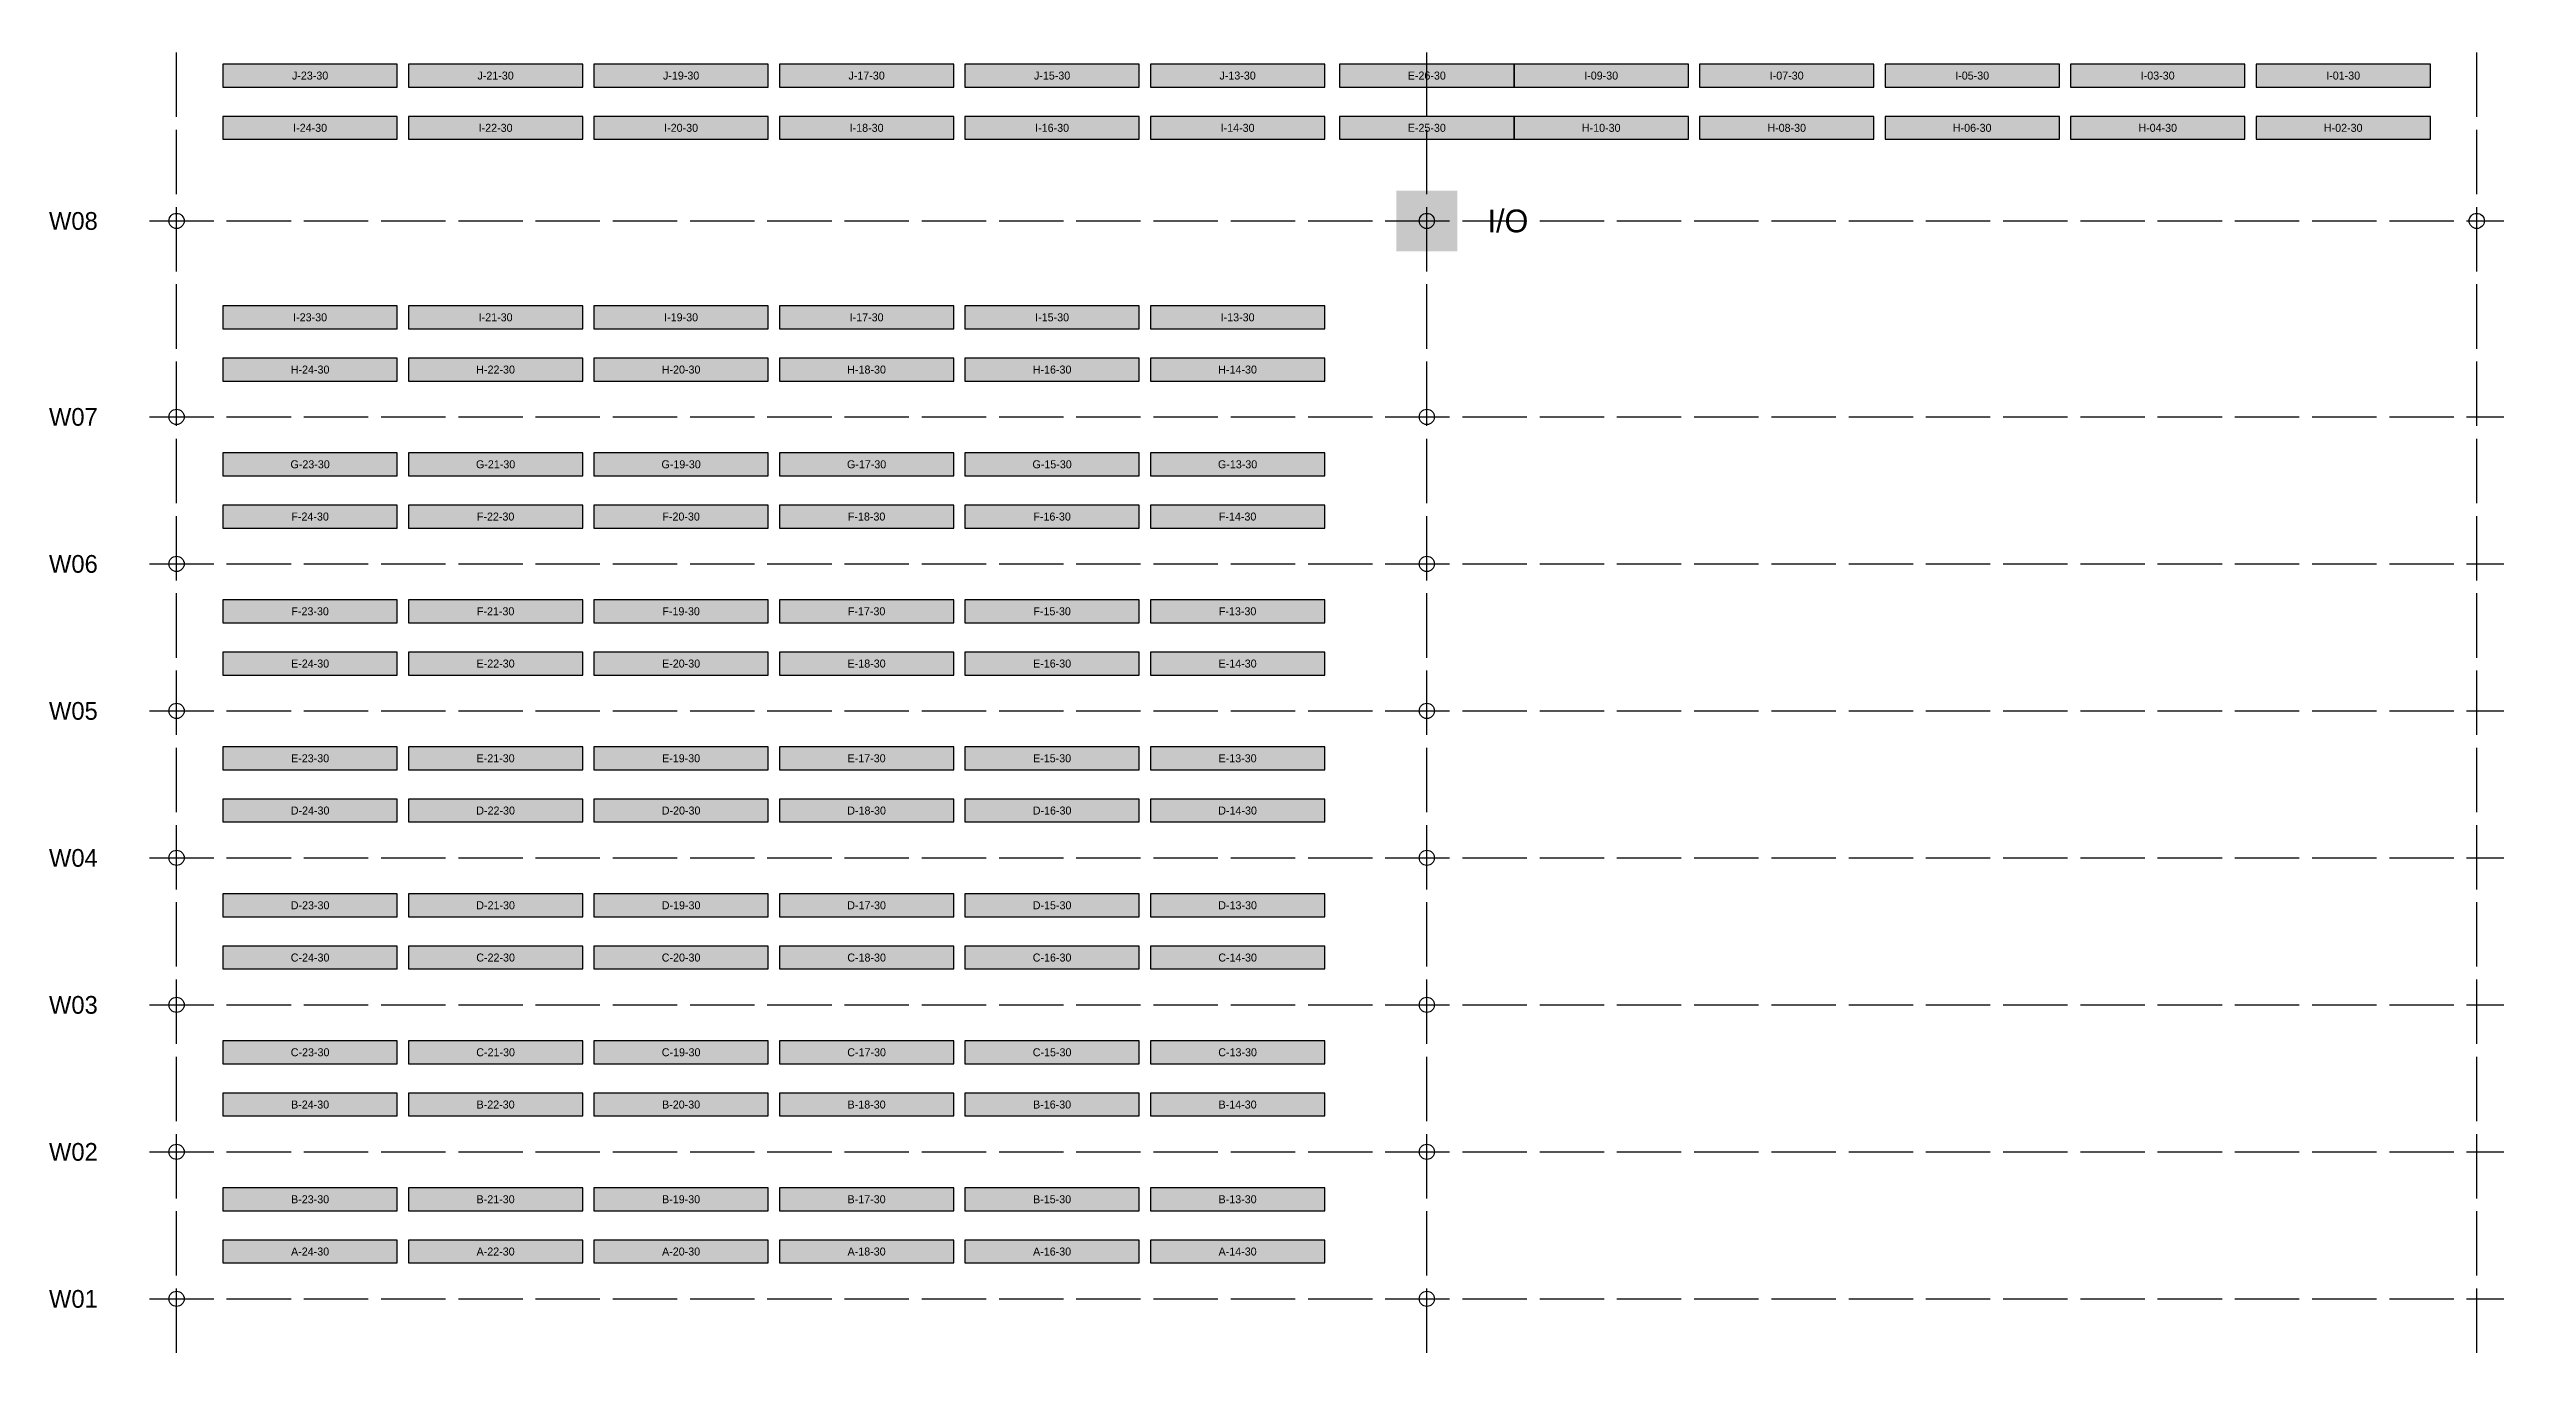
# Model space of a CAD drawing. Header units: metres. Extents: x 0 to 111, y -140 to 53.
# Drawn here: x 62.48 to 110.91, y -66.4 to -40.68 of the extents above; entities that cross this region are included whole.
import ezdxf
from ezdxf.enums import TextEntityAlignment as Align

# ---------------------------------------------------------------- set-up
doc = ezdxf.new("R2010")
doc.units = ezdxf.units.M
doc.linetypes.add('DASHED', pattern=[1.524, 1.27, -0.254])
for name, color, linetype in [('CROSS_AISLES', 4, 'Continuous'), ('IO_DEPOT', 3, 'Continuous'), ('LABELS', 7, 'Continuous'), ('RACK_L3', 7, 'Continuous'), ('STOCK_ONLY', 254, 'Continuous'), ('SUPPORT_POINTS', 8, 'Continuous'), ('WALKWAYS', 8, 'Continuous'), ('ZONE_B', 30, 'Continuous'), ('ZONE_C', 5, 'Continuous'), ('ZONE_N', 8, 'Continuous')]:
    doc.layers.add(name, color=color, linetype=linetype)

msp = doc.modelspace()

# ---------------------------------------------------------------- hatches: boundary and pattern name
at = {"layer": 'IO_DEPOT'}
msp.add_hatch(color=3, dxfattribs=at).paths.add_polyline_path([(89.06, -44.668), (90.26, -44.668), (90.26, -43.468), (89.06, -43.468)])
at = {"layer": 'STOCK_ONLY'}
for points in [[(65.907, -41.426), (69.347, -41.426), (69.347, -40.975), (65.907, -40.975)], [(69.567, -41.426), (73.007, -41.426), (73.007, -40.975), (69.567, -40.975)], [(73.227, -41.426), (76.667, -41.426), (76.667, -40.975), (73.227, -40.975)], [(76.887, -41.426), (80.327, -41.426), (80.327, -40.975), (76.887, -40.975)], [(80.547, -41.426), (83.987, -41.426), (83.987, -40.975), (80.547, -40.975)], [(84.207, -41.426), (87.647, -41.426), (87.647, -40.975), (84.207, -40.975)], [(91.381, -41.426), (94.821, -41.426), (94.821, -40.975), (91.381, -40.975)], [(95.041, -41.426), (98.481, -41.426), (98.481, -40.975), (95.041, -40.975)], [(102.361, -41.426), (105.801, -41.426), (105.801, -40.975), (102.361, -40.975)], [(106.021, -41.426), (109.461, -41.426), (109.461, -40.975), (106.021, -40.975)], [(65.907, -42.457), (69.347, -42.457), (69.347, -42.006), (65.907, -42.006)], [(69.567, -42.457), (73.007, -42.457), (73.007, -42.006), (69.567, -42.006)], [(73.227, -42.457), (76.667, -42.457), (76.667, -42.006), (73.227, -42.006)], [(76.887, -42.457), (80.327, -42.457), (80.327, -42.006), (76.887, -42.006)], [(84.207, -42.457), (87.647, -42.457), (87.647, -42.006), (84.207, -42.006)], [(87.94, -42.457), (91.381, -42.457), (91.381, -42.006), (87.94, -42.006)], [(91.381, -42.457), (94.821, -42.457), (94.821, -42.006), (91.381, -42.006)], [(95.041, -42.457), (98.481, -42.457), (98.481, -42.006), (95.041, -42.006)], [(98.701, -42.457), (102.141, -42.457), (102.141, -42.006), (98.701, -42.006)], [(102.361, -42.457), (105.801, -42.457), (105.801, -42.006), (102.361, -42.006)], [(106.021, -42.457), (109.461, -42.457), (109.461, -42.006), (106.021, -42.006)], [(65.907, -46.194), (69.347, -46.194), (69.347, -45.743), (65.907, -45.743)], [(69.567, -46.194), (73.007, -46.194), (73.007, -45.743), (69.567, -45.743)], [(76.887, -46.194), (80.327, -46.194), (80.327, -45.743), (76.887, -45.743)], [(80.547, -46.194), (83.987, -46.194), (83.987, -45.743), (80.547, -45.743)], [(84.207, -46.194), (87.647, -46.194), (87.647, -45.743), (84.207, -45.743)], [(65.907, -47.226), (69.347, -47.226), (69.347, -46.775), (65.907, -46.775)], [(76.887, -47.226), (80.327, -47.226), (80.327, -46.775), (76.887, -46.775)], [(80.547, -47.226), (83.987, -47.226), (83.987, -46.775), (80.547, -46.775)], [(84.207, -47.226), (87.647, -47.226), (87.647, -46.775), (84.207, -46.775)], [(65.907, -49.094), (69.347, -49.094), (69.347, -48.643), (65.907, -48.643)], [(69.567, -49.094), (73.007, -49.094), (73.007, -48.643), (69.567, -48.643)], [(73.227, -49.094), (76.667, -49.094), (76.667, -48.643), (73.227, -48.643)], [(76.887, -49.094), (80.327, -49.094), (80.327, -48.643), (76.887, -48.643)], [(80.547, -49.094), (83.987, -49.094), (83.987, -48.643), (80.547, -48.643)], [(84.207, -49.094), (87.647, -49.094), (87.647, -48.643), (84.207, -48.643)], [(65.907, -50.126), (69.347, -50.126), (69.347, -49.675), (65.907, -49.675)], [(69.567, -50.126), (73.007, -50.126), (73.007, -49.675), (69.567, -49.675)], [(73.227, -50.126), (76.667, -50.126), (76.667, -49.675), (73.227, -49.675)], [(76.887, -50.126), (80.327, -50.126), (80.327, -49.675), (76.887, -49.675)], [(80.547, -50.126), (83.987, -50.126), (83.987, -49.675), (80.547, -49.675)], [(84.207, -50.126), (87.647, -50.126), (87.647, -49.675), (84.207, -49.675)], [(65.907, -51.994), (69.347, -51.994), (69.347, -51.543), (65.907, -51.543)], [(69.567, -51.994), (73.007, -51.994), (73.007, -51.543), (69.567, -51.543)], [(73.227, -51.994), (76.667, -51.994), (76.667, -51.543), (73.227, -51.543)], [(76.887, -51.994), (80.327, -51.994), (80.327, -51.543), (76.887, -51.543)], [(80.547, -51.994), (83.987, -51.994), (83.987, -51.543), (80.547, -51.543)], [(84.207, -51.994), (87.647, -51.994), (87.647, -51.543), (84.207, -51.543)], [(65.907, -53.026), (69.347, -53.026), (69.347, -52.575), (65.907, -52.575)], [(69.567, -53.026), (73.007, -53.026), (73.007, -52.575), (69.567, -52.575)], [(73.227, -53.026), (76.667, -53.026), (76.667, -52.575), (73.227, -52.575)], [(76.887, -53.026), (80.327, -53.026), (80.327, -52.575), (76.887, -52.575)], [(80.547, -53.026), (83.987, -53.026), (83.987, -52.575), (80.547, -52.575)], [(65.907, -54.894), (69.347, -54.894), (69.347, -54.443), (65.907, -54.443)], [(69.567, -54.894), (73.007, -54.894), (73.007, -54.443), (69.567, -54.443)], [(73.227, -54.894), (76.667, -54.894), (76.667, -54.443), (73.227, -54.443)], [(76.887, -54.894), (80.327, -54.894), (80.327, -54.443), (76.887, -54.443)], [(80.547, -54.894), (83.987, -54.894), (83.987, -54.443), (80.547, -54.443)], [(84.207, -54.894), (87.647, -54.894), (87.647, -54.443), (84.207, -54.443)], [(65.907, -55.926), (69.347, -55.926), (69.347, -55.475), (65.907, -55.475)], [(69.567, -55.926), (73.007, -55.926), (73.007, -55.475), (69.567, -55.475)], [(73.227, -55.926), (76.667, -55.926), (76.667, -55.475), (73.227, -55.475)], [(76.887, -55.926), (80.327, -55.926), (80.327, -55.475), (76.887, -55.475)], [(80.547, -55.926), (83.987, -55.926), (83.987, -55.475), (80.547, -55.475)], [(84.207, -55.926), (87.647, -55.926), (87.647, -55.475), (84.207, -55.475)], [(65.907, -57.794), (69.347, -57.794), (69.347, -57.343), (65.907, -57.343)], [(69.567, -57.794), (73.007, -57.794), (73.007, -57.343), (69.567, -57.343)], [(73.227, -57.794), (76.667, -57.794), (76.667, -57.343), (73.227, -57.343)], [(76.887, -57.794), (80.327, -57.794), (80.327, -57.343), (76.887, -57.343)], [(80.547, -57.794), (83.987, -57.794), (83.987, -57.343), (80.547, -57.343)], [(84.207, -57.794), (87.647, -57.794), (87.647, -57.343), (84.207, -57.343)], [(65.907, -58.826), (69.347, -58.826), (69.347, -58.375), (65.907, -58.375)], [(69.567, -58.826), (73.007, -58.826), (73.007, -58.375), (69.567, -58.375)], [(73.227, -58.826), (76.667, -58.826), (76.667, -58.375), (73.227, -58.375)], [(76.887, -58.826), (80.327, -58.826), (80.327, -58.375), (76.887, -58.375)], [(80.547, -58.826), (83.987, -58.826), (83.987, -58.375), (80.547, -58.375)], [(84.207, -58.826), (87.647, -58.826), (87.647, -58.375), (84.207, -58.375)], [(65.907, -60.694), (69.347, -60.694), (69.347, -60.243), (65.907, -60.243)], [(69.567, -60.694), (73.007, -60.694), (73.007, -60.243), (69.567, -60.243)], [(73.227, -60.694), (76.667, -60.694), (76.667, -60.243), (73.227, -60.243)], [(76.887, -60.694), (80.327, -60.694), (80.327, -60.243), (76.887, -60.243)], [(80.547, -60.694), (83.987, -60.694), (83.987, -60.243), (80.547, -60.243)], [(84.207, -60.694), (87.647, -60.694), (87.647, -60.243), (84.207, -60.243)], [(65.907, -61.726), (69.347, -61.726), (69.347, -61.275), (65.907, -61.275)], [(69.567, -61.726), (73.007, -61.726), (73.007, -61.275), (69.567, -61.275)], [(73.227, -61.726), (76.667, -61.726), (76.667, -61.275), (73.227, -61.275)], [(76.887, -61.726), (80.327, -61.726), (80.327, -61.275), (76.887, -61.275)], [(80.547, -61.726), (83.987, -61.726), (83.987, -61.275), (80.547, -61.275)], [(84.207, -61.726), (87.647, -61.726), (87.647, -61.275), (84.207, -61.275)], [(65.907, -63.594), (69.347, -63.594), (69.347, -63.143), (65.907, -63.143)], [(69.567, -63.594), (73.007, -63.594), (73.007, -63.143), (69.567, -63.143)], [(73.227, -63.594), (76.667, -63.594), (76.667, -63.143), (73.227, -63.143)], [(76.887, -63.594), (80.327, -63.594), (80.327, -63.143), (76.887, -63.143)], [(80.547, -63.594), (83.987, -63.594), (83.987, -63.143), (80.547, -63.143)], [(84.207, -63.594), (87.647, -63.594), (87.647, -63.143), (84.207, -63.143)], [(65.907, -64.626), (69.347, -64.626), (69.347, -64.174), (65.907, -64.174)], [(69.567, -64.626), (73.007, -64.626), (73.007, -64.174), (69.567, -64.174)], [(73.227, -64.626), (76.667, -64.626), (76.667, -64.174), (73.227, -64.174)], [(76.887, -64.626), (80.327, -64.626), (80.327, -64.174), (76.887, -64.174)], [(80.547, -64.626), (83.987, -64.626), (83.987, -64.174), (80.547, -64.174)], [(84.207, -64.626), (87.647, -64.626), (87.647, -64.174), (84.207, -64.174)]]:
    msp.add_hatch(color=254, dxfattribs=at).paths.add_polyline_path(points)
at = {"layer": 'ZONE_B'}
for points in [[(87.94, -41.426), (91.381, -41.426), (91.381, -40.975), (87.94, -40.975)], [(69.567, -47.226), (73.007, -47.226), (73.007, -46.775), (69.567, -46.775)], [(84.207, -53.026), (87.647, -53.026), (87.647, -52.575), (84.207, -52.575)]]:
    msp.add_hatch(color=30, dxfattribs=at).paths.add_polyline_path(points)
at = {"layer": 'ZONE_C'}
for points in [[(98.701, -41.426), (102.141, -41.426), (102.141, -40.975), (98.701, -40.975)], [(73.227, -46.194), (76.667, -46.194), (76.667, -45.743), (73.227, -45.743)], [(73.227, -47.226), (76.667, -47.226), (76.667, -46.775), (73.227, -46.775)]]:
    msp.add_hatch(color=5, dxfattribs=at).paths.add_polyline_path(points)
at = {"layer": 'ZONE_N'}
msp.add_hatch(color=8, dxfattribs=at).paths.add_polyline_path([(80.547, -42.457), (83.987, -42.457), (83.987, -42.006), (80.547, -42.006)])

# ---------------------------------------------------------------- linework, layer by layer
at = {"layer": 'CROSS_AISLES', "linetype": 'DASHED'}
for p, q in [((64.992, -66.4), (64.992, -16)), ((89.66, -66.4), (89.66, -16)), ((110.376, -66.4), (110.376, -16))]:
    msp.add_line(p, q, dxfattribs=at)
at = {"layer": 'RACK_L3'}
for points in [[(65.907, -41.426), (69.347, -41.426), (69.347, -40.975), (65.907, -40.975)], [(69.567, -41.426), (73.007, -41.426), (73.007, -40.975), (69.567, -40.975)], [(73.227, -41.426), (76.667, -41.426), (76.667, -40.975), (73.227, -40.975)], [(76.887, -41.426), (80.327, -41.426), (80.327, -40.975), (76.887, -40.975)], [(80.547, -41.426), (83.987, -41.426), (83.987, -40.975), (80.547, -40.975)], [(84.207, -41.426), (87.647, -41.426), (87.647, -40.975), (84.207, -40.975)], [(87.94, -41.426), (91.381, -41.426), (91.381, -40.975), (87.94, -40.975)], [(91.381, -41.426), (94.821, -41.426), (94.821, -40.975), (91.381, -40.975)], [(95.041, -41.426), (98.481, -41.426), (98.481, -40.975), (95.041, -40.975)], [(98.701, -41.426), (102.141, -41.426), (102.141, -40.975), (98.701, -40.975)], [(102.361, -41.426), (105.801, -41.426), (105.801, -40.975), (102.361, -40.975)], [(106.021, -41.426), (109.461, -41.426), (109.461, -40.975), (106.021, -40.975)], [(65.907, -42.457), (69.347, -42.457), (69.347, -42.006), (65.907, -42.006)], [(69.567, -42.457), (73.007, -42.457), (73.007, -42.006), (69.567, -42.006)], [(73.227, -42.457), (76.667, -42.457), (76.667, -42.006), (73.227, -42.006)], [(76.887, -42.457), (80.327, -42.457), (80.327, -42.006), (76.887, -42.006)], [(80.547, -42.457), (83.987, -42.457), (83.987, -42.006), (80.547, -42.006)], [(84.207, -42.457), (87.647, -42.457), (87.647, -42.006), (84.207, -42.006)], [(87.94, -42.457), (91.381, -42.457), (91.381, -42.006), (87.94, -42.006)], [(91.381, -42.457), (94.821, -42.457), (94.821, -42.006), (91.381, -42.006)], [(95.041, -42.457), (98.481, -42.457), (98.481, -42.006), (95.041, -42.006)], [(98.701, -42.457), (102.141, -42.457), (102.141, -42.006), (98.701, -42.006)], [(102.361, -42.457), (105.801, -42.457), (105.801, -42.006), (102.361, -42.006)], [(106.021, -42.457), (109.461, -42.457), (109.461, -42.006), (106.021, -42.006)], [(65.907, -46.194), (69.347, -46.194), (69.347, -45.743), (65.907, -45.743)], [(69.567, -46.194), (73.007, -46.194), (73.007, -45.743), (69.567, -45.743)], [(73.227, -46.194), (76.667, -46.194), (76.667, -45.743), (73.227, -45.743)], [(76.887, -46.194), (80.327, -46.194), (80.327, -45.743), (76.887, -45.743)], [(80.547, -46.194), (83.987, -46.194), (83.987, -45.743), (80.547, -45.743)], [(84.207, -46.194), (87.647, -46.194), (87.647, -45.743), (84.207, -45.743)], [(65.907, -47.226), (69.347, -47.226), (69.347, -46.775), (65.907, -46.775)], [(69.567, -47.226), (73.007, -47.226), (73.007, -46.775), (69.567, -46.775)], [(73.227, -47.226), (76.667, -47.226), (76.667, -46.775), (73.227, -46.775)], [(76.887, -47.226), (80.327, -47.226), (80.327, -46.775), (76.887, -46.775)], [(80.547, -47.226), (83.987, -47.226), (83.987, -46.775), (80.547, -46.775)], [(84.207, -47.226), (87.647, -47.226), (87.647, -46.775), (84.207, -46.775)], [(65.907, -49.094), (69.347, -49.094), (69.347, -48.643), (65.907, -48.643)], [(69.567, -49.094), (73.007, -49.094), (73.007, -48.643), (69.567, -48.643)], [(73.227, -49.094), (76.667, -49.094), (76.667, -48.643), (73.227, -48.643)], [(76.887, -49.094), (80.327, -49.094), (80.327, -48.643), (76.887, -48.643)], [(80.547, -49.094), (83.987, -49.094), (83.987, -48.643), (80.547, -48.643)], [(84.207, -49.094), (87.647, -49.094), (87.647, -48.643), (84.207, -48.643)], [(65.907, -50.126), (69.347, -50.126), (69.347, -49.675), (65.907, -49.675)], [(69.567, -50.126), (73.007, -50.126), (73.007, -49.675), (69.567, -49.675)], [(73.227, -50.126), (76.667, -50.126), (76.667, -49.675), (73.227, -49.675)], [(76.887, -50.126), (80.327, -50.126), (80.327, -49.675), (76.887, -49.675)], [(80.547, -50.126), (83.987, -50.126), (83.987, -49.675), (80.547, -49.675)], [(84.207, -50.126), (87.647, -50.126), (87.647, -49.675), (84.207, -49.675)], [(65.907, -51.994), (69.347, -51.994), (69.347, -51.543), (65.907, -51.543)], [(69.567, -51.994), (73.007, -51.994), (73.007, -51.543), (69.567, -51.543)], [(73.227, -51.994), (76.667, -51.994), (76.667, -51.543), (73.227, -51.543)], [(76.887, -51.994), (80.327, -51.994), (80.327, -51.543), (76.887, -51.543)], [(80.547, -51.994), (83.987, -51.994), (83.987, -51.543), (80.547, -51.543)], [(84.207, -51.994), (87.647, -51.994), (87.647, -51.543), (84.207, -51.543)], [(65.907, -53.026), (69.347, -53.026), (69.347, -52.575), (65.907, -52.575)], [(69.567, -53.026), (73.007, -53.026), (73.007, -52.575), (69.567, -52.575)], [(73.227, -53.026), (76.667, -53.026), (76.667, -52.575), (73.227, -52.575)], [(76.887, -53.026), (80.327, -53.026), (80.327, -52.575), (76.887, -52.575)], [(80.547, -53.026), (83.987, -53.026), (83.987, -52.575), (80.547, -52.575)], [(84.207, -53.026), (87.647, -53.026), (87.647, -52.575), (84.207, -52.575)], [(65.907, -54.894), (69.347, -54.894), (69.347, -54.443), (65.907, -54.443)], [(69.567, -54.894), (73.007, -54.894), (73.007, -54.443), (69.567, -54.443)], [(73.227, -54.894), (76.667, -54.894), (76.667, -54.443), (73.227, -54.443)], [(76.887, -54.894), (80.327, -54.894), (80.327, -54.443), (76.887, -54.443)], [(80.547, -54.894), (83.987, -54.894), (83.987, -54.443), (80.547, -54.443)], [(84.207, -54.894), (87.647, -54.894), (87.647, -54.443), (84.207, -54.443)], [(65.907, -55.926), (69.347, -55.926), (69.347, -55.475), (65.907, -55.475)], [(69.567, -55.926), (73.007, -55.926), (73.007, -55.475), (69.567, -55.475)], [(73.227, -55.926), (76.667, -55.926), (76.667, -55.475), (73.227, -55.475)], [(76.887, -55.926), (80.327, -55.926), (80.327, -55.475), (76.887, -55.475)], [(80.547, -55.926), (83.987, -55.926), (83.987, -55.475), (80.547, -55.475)], [(84.207, -55.926), (87.647, -55.926), (87.647, -55.475), (84.207, -55.475)], [(65.907, -57.794), (69.347, -57.794), (69.347, -57.343), (65.907, -57.343)], [(69.567, -57.794), (73.007, -57.794), (73.007, -57.343), (69.567, -57.343)], [(73.227, -57.794), (76.667, -57.794), (76.667, -57.343), (73.227, -57.343)], [(76.887, -57.794), (80.327, -57.794), (80.327, -57.343), (76.887, -57.343)], [(80.547, -57.794), (83.987, -57.794), (83.987, -57.343), (80.547, -57.343)], [(84.207, -57.794), (87.647, -57.794), (87.647, -57.343), (84.207, -57.343)], [(65.907, -58.826), (69.347, -58.826), (69.347, -58.375), (65.907, -58.375)], [(69.567, -58.826), (73.007, -58.826), (73.007, -58.375), (69.567, -58.375)], [(73.227, -58.826), (76.667, -58.826), (76.667, -58.375), (73.227, -58.375)], [(76.887, -58.826), (80.327, -58.826), (80.327, -58.375), (76.887, -58.375)], [(80.547, -58.826), (83.987, -58.826), (83.987, -58.375), (80.547, -58.375)], [(84.207, -58.826), (87.647, -58.826), (87.647, -58.375), (84.207, -58.375)], [(65.907, -60.694), (69.347, -60.694), (69.347, -60.243), (65.907, -60.243)], [(69.567, -60.694), (73.007, -60.694), (73.007, -60.243), (69.567, -60.243)], [(73.227, -60.694), (76.667, -60.694), (76.667, -60.243), (73.227, -60.243)], [(76.887, -60.694), (80.327, -60.694), (80.327, -60.243), (76.887, -60.243)], [(80.547, -60.694), (83.987, -60.694), (83.987, -60.243), (80.547, -60.243)], [(84.207, -60.694), (87.647, -60.694), (87.647, -60.243), (84.207, -60.243)], [(65.907, -61.726), (69.347, -61.726), (69.347, -61.275), (65.907, -61.275)], [(69.567, -61.726), (73.007, -61.726), (73.007, -61.275), (69.567, -61.275)], [(73.227, -61.726), (76.667, -61.726), (76.667, -61.275), (73.227, -61.275)], [(76.887, -61.726), (80.327, -61.726), (80.327, -61.275), (76.887, -61.275)], [(80.547, -61.726), (83.987, -61.726), (83.987, -61.275), (80.547, -61.275)], [(84.207, -61.726), (87.647, -61.726), (87.647, -61.275), (84.207, -61.275)], [(65.907, -63.594), (69.347, -63.594), (69.347, -63.143), (65.907, -63.143)], [(69.567, -63.594), (73.007, -63.594), (73.007, -63.143), (69.567, -63.143)], [(73.227, -63.594), (76.667, -63.594), (76.667, -63.143), (73.227, -63.143)], [(76.887, -63.594), (80.327, -63.594), (80.327, -63.143), (76.887, -63.143)], [(80.547, -63.594), (83.987, -63.594), (83.987, -63.143), (80.547, -63.143)], [(84.207, -63.594), (87.647, -63.594), (87.647, -63.143), (84.207, -63.143)], [(65.907, -64.626), (69.347, -64.626), (69.347, -64.174), (65.907, -64.174)], [(69.567, -64.626), (73.007, -64.626), (73.007, -64.174), (69.567, -64.174)], [(73.227, -64.626), (76.667, -64.626), (76.667, -64.174), (73.227, -64.174)], [(76.887, -64.626), (80.327, -64.626), (80.327, -64.174), (76.887, -64.174)], [(80.547, -64.626), (83.987, -64.626), (83.987, -64.174), (80.547, -64.174)], [(84.207, -64.626), (87.647, -64.626), (87.647, -64.174), (84.207, -64.174)]]:
    msp.add_lwpolyline(points, close=True, dxfattribs=at)
at = {"layer": 'SUPPORT_POINTS'}
for centre in [(64.992, -44.068), (89.66, -44.068), (110.376, -44.068), (64.992, -47.934), (89.66, -47.934), (64.992, -50.834), (89.66, -50.834), (64.992, -53.734), (89.66, -53.734), (64.992, -56.634), (89.66, -56.634), (64.992, -59.534), (89.66, -59.534), (64.992, -62.434), (89.66, -62.434), (64.992, -65.334), (89.66, -65.334)]:
    msp.add_circle(centre, 0.15, dxfattribs=at)
at = {"layer": 'WALKWAYS', "linetype": 'DASHED'}
for p, q in [((64.456, -44.068), (110.912, -44.068)), ((64.456, -47.934), (110.912, -47.934)), ((64.456, -50.834), (110.912, -50.834)), ((64.456, -53.734), (110.912, -53.734)), ((64.456, -56.634), (110.912, -56.634)), ((64.456, -59.534), (110.912, -59.534)), ((64.456, -62.434), (110.912, -62.434)), ((64.456, -65.334), (110.912, -65.334))]:
    msp.add_line(p, q, dxfattribs=at)

# ---------------------------------------------------------------- texts
at = {"layer": 'IO_DEPOT'}
msp.add_text('I/O', height=0.45, dxfattribs=at).set_placement((90.86, -44.068), align=Align.MIDDLE_LEFT)
at = {"layer": 'LABELS'}
for s, p in [('J-23-30', (67.627, -41.2)), ('J-21-30', (71.287, -41.2)), ('J-19-30', (74.947, -41.2)), ('J-17-30', (78.607, -41.2)), ('J-15-30', (82.267, -41.2)), ('J-13-30', (85.927, -41.2)), ('E-26-30', (89.66, -41.2)), ('I-09-30', (93.101, -41.2)), ('I-07-30', (96.761, -41.2)), ('I-05-30', (100.421, -41.2)), ('I-03-30', (104.081, -41.2)), ('I-01-30', (107.741, -41.2)), ('I-24-30', (67.627, -42.231)), ('I-22-30', (71.287, -42.231)), ('I-20-30', (74.947, -42.231)), ('I-18-30', (78.607, -42.231)), ('I-16-30', (82.267, -42.231)), ('I-14-30', (85.927, -42.231)), ('E-25-30', (89.66, -42.231)), ('H-10-30', (93.101, -42.231)), ('H-08-30', (96.761, -42.231)), ('H-06-30', (100.421, -42.231)), ('H-04-30', (104.081, -42.231)), ('H-02-30', (107.741, -42.231)), ('I-23-30', (67.627, -45.969)), ('I-21-30', (71.287, -45.969)), ('I-19-30', (74.947, -45.969)), ('I-17-30', (78.607, -45.969)), ('I-15-30', (82.267, -45.969)), ('I-13-30', (85.927, -45.969)), ('H-24-30', (67.627, -47)), ('H-22-30', (71.287, -47)), ('H-20-30', (74.947, -47)), ('H-18-30', (78.607, -47)), ('H-16-30', (82.267, -47)), ('H-14-30', (85.927, -47)), ('G-23-30', (67.627, -48.869)), ('G-21-30', (71.287, -48.869)), ('G-19-30', (74.947, -48.869)), ('G-17-30', (78.607, -48.869)), ('G-15-30', (82.267, -48.869)), ('G-13-30', (85.927, -48.869)), ('F-24-30', (67.627, -49.9)), ('F-22-30', (71.287, -49.9)), ('F-20-30', (74.947, -49.9)), ('F-18-30', (78.607, -49.9)), ('F-16-30', (82.267, -49.9)), ('F-14-30', (85.927, -49.9)), ('F-23-30', (67.627, -51.769)), ('F-21-30', (71.287, -51.769)), ('F-19-30', (74.947, -51.769)), ('F-17-30', (78.607, -51.769)), ('F-15-30', (82.267, -51.769)), ('F-13-30', (85.927, -51.769)), ('E-24-30', (67.627, -52.8)), ('E-22-30', (71.287, -52.8)), ('E-20-30', (74.947, -52.8)), ('E-18-30', (78.607, -52.8)), ('E-16-30', (82.267, -52.8)), ('E-14-30', (85.927, -52.8)), ('E-23-30', (67.627, -54.669)), ('E-21-30', (71.287, -54.669)), ('E-19-30', (74.947, -54.669)), ('E-17-30', (78.607, -54.669)), ('E-15-30', (82.267, -54.669)), ('E-13-30', (85.927, -54.669)), ('D-24-30', (67.627, -55.7)), ('D-22-30', (71.287, -55.7)), ('D-20-30', (74.947, -55.7)), ('D-18-30', (78.607, -55.7)), ('D-16-30', (82.267, -55.7)), ('D-14-30', (85.927, -55.7)), ('D-23-30', (67.627, -57.569)), ('D-21-30', (71.287, -57.569)), ('D-19-30', (74.947, -57.569)), ('D-17-30', (78.607, -57.569)), ('D-15-30', (82.267, -57.569)), ('D-13-30', (85.927, -57.569)), ('C-24-30', (67.627, -58.6)), ('C-22-30', (71.287, -58.6)), ('C-20-30', (74.947, -58.6)), ('C-18-30', (78.607, -58.6)), ('C-16-30', (82.267, -58.6)), ('C-14-30', (85.927, -58.6)), ('C-23-30', (67.627, -60.469)), ('C-21-30', (71.287, -60.469)), ('C-19-30', (74.947, -60.469)), ('C-17-30', (78.607, -60.469)), ('C-15-30', (82.267, -60.469)), ('C-13-30', (85.927, -60.469)), ('B-24-30', (67.627, -61.5)), ('B-22-30', (71.287, -61.5)), ('B-20-30', (74.947, -61.5)), ('B-18-30', (78.607, -61.5)), ('B-16-30', (82.267, -61.5)), ('B-14-30', (85.927, -61.5)), ('B-23-30', (67.627, -63.369)), ('B-21-30', (71.287, -63.369)), ('B-19-30', (74.947, -63.369)), ('B-17-30', (78.607, -63.369)), ('B-15-30', (82.267, -63.369)), ('B-13-30', (85.927, -63.369)), ('A-24-30', (67.627, -64.4)), ('A-22-30', (71.287, -64.4)), ('A-20-30', (74.947, -64.4)), ('A-18-30', (78.607, -64.4)), ('A-16-30', (82.267, -64.4)), ('A-14-30', (85.927, -64.4))]:
    msp.add_text(s, height=0.1579, dxfattribs=at).set_placement(p, align=Align.MIDDLE_CENTER)
at = {"layer": 'WALKWAYS'}
for s, p in [('W08', (62.956, -44.068)), ('W07', (62.956, -47.934)), ('W06', (62.956, -50.834)), ('W05', (62.956, -53.734)), ('W04', (62.956, -56.634)), ('W03', (62.956, -59.534)), ('W02', (62.956, -62.434)), ('W01', (62.956, -65.334))]:
    msp.add_text(s, height=0.35, dxfattribs=at).set_placement(p, align=Align.MIDDLE_CENTER)

doc.saveas('drawing.dxf')
